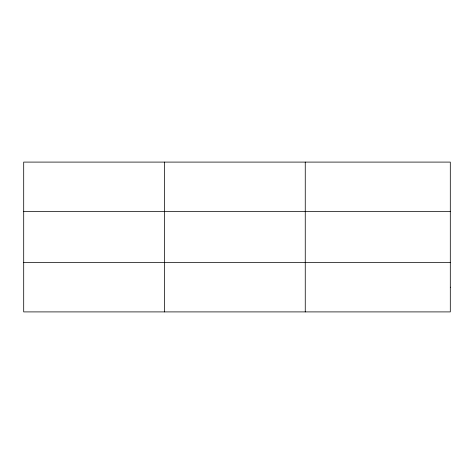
<?xml version="1.0" encoding="UTF-8"?>
<svg xmlns="http://www.w3.org/2000/svg" width="474" height="474" viewBox="0 0 474 474"><rect width="100%" height="100%" fill="white"/><g stroke="black" fill="none" stroke-linecap="round" stroke-linejoin="round"><path stroke-width="0.71" d="M164.478 162.096L164.478 311.904M305.256 162.096L305.256 311.904M23.7 211.534L450.3 211.534M23.7 262.466L450.3 262.466M450.3 287.185L450.3 311.904L23.7 311.904L23.7 162.096L450.3 162.096L450.3 287.185"/></g></svg>
